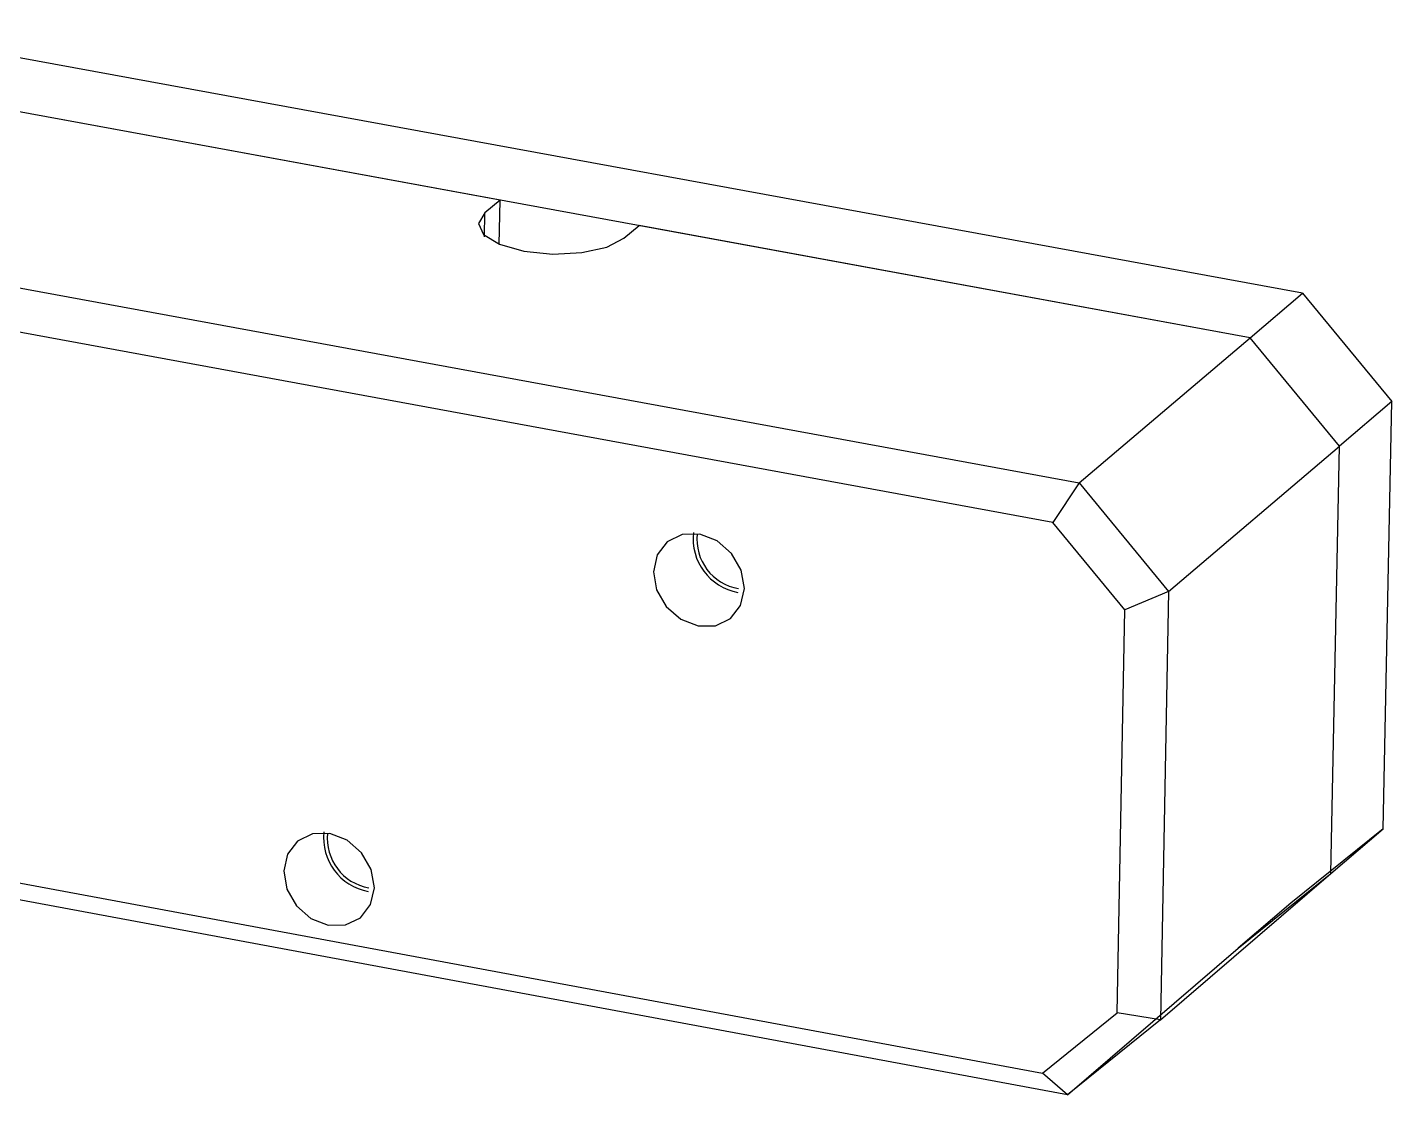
# Model space of a CAD drawing. Header units: millimetres. Extents: x 0 to 279, y 0 to 216.
# Drawn here: x 206.28 to 213.92, y 61.02 to 66.99 of the extents above; entities that cross this region are included whole.
import ezdxf

# ---------------------------------------------------------------- set-up
doc = ezdxf.new("R2010")
doc.units = ezdxf.units.MM

msp = doc.modelspace()

# ---------------------------------------------------------------- linework, layer by layer
at = {"color": 7, "linetype": 'Continuous', "lineweight": 25}
for p, q in [((213.4175, 65.503), (205.3079, 66.9898)), ((213.1241, 65.2536), (205.0103, 66.7424)), ((208.9276, 66.0236), (205.0103, 66.7424)), ((208.9276, 66.0236), (208.8426, 65.9522)), ((208.9232, 65.7739), (208.9276, 66.0236)), ((204.0405, 65.9363), (212.168, 64.4407)), ((209.6205, 65.8094), (209.7054, 65.8809)), ((213.1241, 65.2536), (209.7054, 65.8809)), ((212.0206, 64.2197), (204.0328, 65.6905)), ((213.1241, 65.2536), (213.4175, 65.503)), ((213.4175, 65.503), (213.9166, 64.897)), ((212.168, 64.4407), (213.1241, 65.2536)), ((213.6236, 64.6471), (213.1241, 65.2536)), ((213.9166, 64.897), (213.6236, 64.6471)), ((213.8697, 62.507), (213.9166, 64.897)), ((212.6684, 63.8329), (213.6236, 64.6471)), ((213.5769, 62.2558), (213.6236, 64.6471)), ((212.168, 64.4407), (212.0206, 64.2197)), ((212.168, 64.4407), (212.6684, 63.8329)), ((212.4233, 63.7305), (212.0206, 64.2197)), ((212.6684, 63.8329), (212.4233, 63.7305)), ((212.6684, 63.8329), (212.6225, 61.437)), ((212.3804, 61.4763), (212.4233, 63.7305)), ((203.9843, 62.6216), (211.9624, 61.1397)), ((212.1031, 61.0189), (203.9866, 62.527)), ((213.8697, 62.507), (213.3513, 62.0896)), ((213.5769, 62.2558), (213.8697, 62.507)), ((212.6225, 61.437), (213.5769, 62.2558)), ((213.0582, 61.8382), (213.5769, 62.2558)), ((213.3513, 62.0896), (213.0582, 61.8382)), ((212.1031, 61.0189), (213.0582, 61.8382)), ((211.9624, 61.1397), (212.3804, 61.4763)), ((212.6225, 61.437), (212.3804, 61.4763)), ((212.6225, 61.437), (212.1031, 61.0189)), ((212.1031, 61.0189), (211.9624, 61.1397))]:
    msp.add_line(p, q, dxfattribs=at)
at = {"color": 8, "linetype": 'Continuous', "lineweight": 25}
msp.add_line((208.8402, 65.8169), (208.8426, 65.9522), dxfattribs=at)
at = {"color": 7, "linetype": 'Continuous', "lineweight": 25, "flags": 128}
for points in [[(208.8426, 65.9522), (208.8071, 65.892), (208.8361, 65.8302), (208.9254, 65.776), (209.0614, 65.7378), (209.2232, 65.7213), (209.3863, 65.7292), (209.5258, 65.7601), (209.6205, 65.8094)], [(210.2946, 63.8507), (210.277, 63.9525), (210.2233, 64.0459), (210.1418, 64.1168), (210.0447, 64.1543), (209.947, 64.1527), (209.8634, 64.1123), (209.8068, 64.0392), (209.7856, 63.9446), (209.8032, 63.8428), (209.8569, 63.7494), (209.9384, 63.6785), (210.0354, 63.641), (210.1332, 63.6426), (210.2167, 63.683), (210.2734, 63.756), (210.2946, 63.8507)], [(208.2247, 62.1764), (208.2071, 62.2779), (208.1535, 62.3712), (208.0722, 62.442), (207.9754, 62.4795), (207.8779, 62.478), (207.7947, 62.4377), (207.7383, 62.3649), (207.7173, 62.2705), (207.7349, 62.169), (207.7884, 62.0758), (207.8698, 62.005), (207.9665, 61.9675), (208.0639, 61.969), (208.1472, 62.0092), (208.2037, 62.082), (208.2247, 62.1764)]]:
    msp.add_lwpolyline(points, dxfattribs=at)
at = {"color": 7, "linetype": 'Continuous', "lineweight": 25}
for centre, radius, start, end in [((210.3131, 64.1289), 0.305, 173.43226, 259.75391), ((210.3088, 64.1253), 0.2796, 173.68401, 260.35194), ((208.2451, 62.4557), 0.3048, 173.54855, 259.63504), ((208.2408, 62.452), 0.2794, 173.80505, 260.22996)]:
    msp.add_arc(centre, radius, start, end, dxfattribs=at)

doc.saveas('drawing.dxf')
